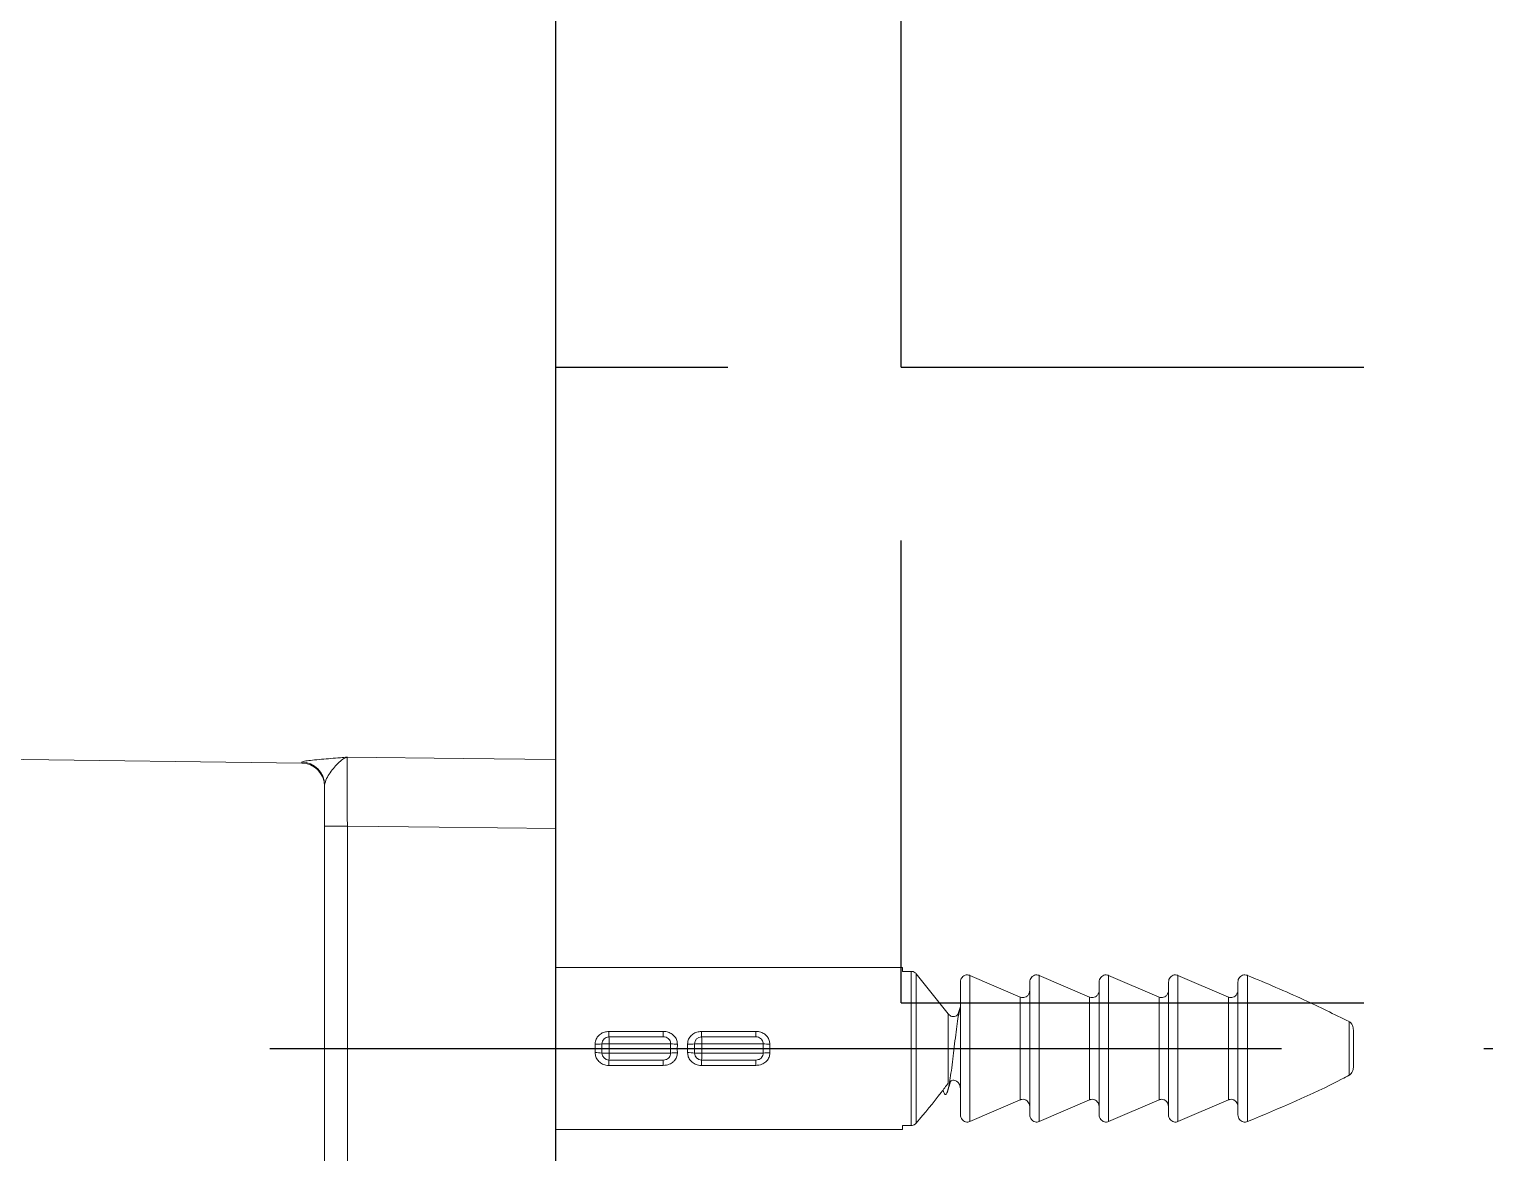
# Model space of a CAD drawing. Extents: x 3627 to 4221, y 1255 to 1675.
# Drawn here: x 4045.36 to 4058.02, y 1371.02 to 1380.74 of the extents above; entities that cross this region are included whole.
import ezdxf

# ---------------------------------------------------------------- set-up
doc = ezdxf.new("R2010")
doc.units = 0
doc.header["$LTSCALE"] = 7
doc.header["$MEASUREMENT"] = 0
doc.linetypes.add('CENTER', pattern=[2, 1.25, -0.25, 0.25, -0.25])
doc.layers.get('0').update_dxf_attribs({"color": 2, "linetype": 'CONTINUOUS'})
doc.layers.add('HT', color=3, linetype='CONTINUOUS')

msp = doc.modelspace()

# ---------------------------------------------------------------- linework, layer by layer
at = {"color": 7, "linetype": 'Continuous', "lineweight": 15}
for p, q in [((4049.914, 1374.419), (4049.914, 1396.36)), ((4033.026, 1374.581), (4047.717, 1374.389)), ((4047.717, 1374.389), (4047.717, 1374.398)), ((4047.914, 1373.844), (4048.112, 1373.844)), ((4047.914, 1370.784), (4047.914, 1373.844)), ((4048.112, 1373.844), (4048.112, 1370.784)), ((4049.914, 1373.822), (4049.914, 1370.76)), ((4052.914, 1372.62), (4049.914, 1372.62)), ((4052.914, 1372.62), (4052.914, 1372.587)), ((4052.914, 1372.587), (4052.987, 1372.587)), ((4052.987, 1371.253), (4052.987, 1372.587)), ((4053.032, 1372.566), (4053.032, 1371.274)), ((4053.032, 1372.566), (4053.309, 1372.22)), ((4053.414, 1371.347), (4053.414, 1372.493)), ((4053.496, 1372.552), (4053.496, 1371.288)), ((4053.496, 1372.552), (4053.932, 1372.365)), ((4054.014, 1371.347), (4054.014, 1372.493)), ((4054.096, 1372.552), (4054.096, 1371.288)), ((4054.096, 1372.552), (4054.532, 1372.365)), ((4054.614, 1371.347), (4054.614, 1372.493)), ((4054.696, 1372.552), (4054.696, 1371.288)), ((4054.696, 1372.552), (4055.132, 1372.365)), ((4055.214, 1371.347), (4055.214, 1372.493)), ((4055.296, 1372.552), (4055.296, 1371.288)), ((4055.296, 1372.552), (4055.732, 1372.365)), ((4055.814, 1371.347), (4055.814, 1372.493)), ((4055.896, 1372.552), (4055.896, 1371.288)), ((4053.932, 1371.476), (4053.932, 1372.365)), ((4054.532, 1371.476), (4054.532, 1372.365)), ((4055.132, 1371.476), (4055.132, 1372.365)), ((4055.732, 1371.476), (4055.732, 1372.365)), ((4053.309, 1371.62), (4053.309, 1372.22)), ((4053.414, 1372.284), (4053.393, 1372.214)), ((4056.776, 1371.688), (4056.776, 1372.152)), ((4050.254, 1371.883), (4050.254, 1371.957)), ((4050.377, 1371.96), (4050.314, 1371.96)), ((4050.314, 1371.88), (4050.314, 1371.96)), ((4050.374, 1372.02), (4050.374, 1372.067)), ((4050.374, 1372.067), (4050.844, 1372.067)), ((4050.377, 1371.96), (4050.377, 1371.88)), ((4050.844, 1372.02), (4050.844, 1372.067)), ((4051.054, 1371.883), (4051.054, 1371.957)), ((4051.177, 1371.96), (4051.114, 1371.96)), ((4051.114, 1371.88), (4051.114, 1371.96)), ((4051.174, 1372.02), (4051.174, 1372.067)), ((4051.174, 1372.067), (4051.644, 1372.067)), ((4051.177, 1371.96), (4051.177, 1371.88)), ((4051.644, 1372.02), (4051.644, 1372.067)), ((4056.814, 1372.068), (4056.814, 1371.772)), ((4050.314, 1371.88), (4050.377, 1371.88)), ((4051.114, 1371.88), (4051.177, 1371.88)), ((4050.374, 1371.773), (4050.374, 1371.82)), ((4050.844, 1371.773), (4050.374, 1371.773)), ((4050.844, 1371.773), (4050.844, 1371.82)), ((4051.174, 1371.773), (4051.174, 1371.82)), ((4051.644, 1371.773), (4051.174, 1371.773)), ((4051.644, 1371.773), (4051.644, 1371.82)), ((4053.932, 1371.476), (4053.496, 1371.288)), ((4054.532, 1371.476), (4054.096, 1371.288)), ((4055.132, 1371.476), (4054.696, 1371.288)), ((4055.732, 1371.476), (4055.296, 1371.288)), ((4049.914, 1371.22), (4052.914, 1371.22)), ((4052.987, 1371.253), (4052.914, 1371.253)), ((4052.914, 1371.253), (4052.914, 1371.22))]:
    msp.add_line(p, q, dxfattribs=at)
at = {"color": 1, "linetype": 'CENTER'}
msp.add_line((4047.44, 1371.92), (4058.018, 1371.92), dxfattribs=at)
at = {"color": 7, "linetype": 'Continuous', "lineweight": 15, "flags": 128}
for points in [[(4048.112, 1374.441), (4049.114, 1374.429), (4049.914, 1374.419)], [(4049.914, 1373.822), (4048.907, 1373.834), (4048.112, 1373.844)]]:
    msp.add_lwpolyline(points, dxfattribs=at)
at = {"color": 7, "linetype": 'Continuous', "lineweight": 15}
for centre, radius, start, end in [((4047.714, 1374.198), 0.2, 0.0243, 89.2743), ((4047.714, 1374.189), 0.2, 0, 89.25), ((4050.269, 1372.244), 0.288, 267.02, 279.0049), ((4050.374, 1371.96), 0.06, 90, 180), ((4050.091, 1371.975), 0.286, 357.0073, 9.0459), ((4050.964, 1372.444), 0.487, 263.466, 270.2682), ((4051.069, 1372.244), 0.288, 267.02, 279.0049), ((4051.174, 1371.96), 0.06, 90, 180), ((4050.891, 1371.975), 0.287, 357.0083, 9.0421), ((4051.764, 1372.444), 0.487, 263.4658, 270.2683), ((4050.269, 1371.596), 0.288, 80.9929, 92.9823), ((4050.374, 1371.88), 0.06, 180, 270), ((4050.091, 1371.865), 0.286, 350.9537, 2.993), ((4050.963, 1371.397), 0.486, 89.7261, 96.5398), ((4051.069, 1371.596), 0.288, 80.9929, 92.9823), ((4051.174, 1371.88), 0.06, 180, 270), ((4050.891, 1371.865), 0.287, 350.9575, 2.992), ((4051.763, 1371.397), 0.486, 89.7259, 96.54)]:
    msp.add_arc(centre, radius, start, end, dxfattribs=at)
for points, knots in [([(4047.717, 1374.398), (4047.725, 1374.401), (4047.744, 1374.408), (4047.878, 1374.422), (4048.013, 1374.432), (4048.091, 1374.439), (4048.111, 1374.441), (4048.112, 1374.441)], [0, 0, 0, 0, 0.251626, 0.590816, 0.894685, 0.997748, 1, 1, 1, 1]), ([(4047.914, 1374.198), (4047.919, 1374.217), (4047.931, 1374.267), (4048.003, 1374.362), (4048.064, 1374.422), (4048.101, 1374.438), (4048.111, 1374.44), (4048.112, 1374.441)], [0, 0, 0, 0, 0.197619, 0.524811, 0.872531, 0.996984, 1, 1, 1, 1]), ([(4048.112, 1374.441), (4048.111, 1374.437), (4048.111, 1374.425), (4048.111, 1374.362), (4048.111, 1374.226), (4048.111, 1374.046), (4048.111, 1373.911), (4048.112, 1373.844)], [0, 0, 0, 0, 0.081689, 0.311258, 0.540824, 0.770409, 1, 1, 1, 1]), ([(4049.914, 1374.419), (4049.914, 1374.406), (4049.914, 1374.378), (4049.914, 1374.257), (4049.914, 1374.091), (4049.914, 1373.937), (4049.914, 1373.846), (4049.914, 1373.822)], [0, 0, 0, 0, 0.229876, 0.459752, 0.689609, 0.919463, 1, 1, 1, 1]), ([(4047.914, 1373.844), (4047.914, 1373.934), (4047.914, 1374.057), (4047.914, 1374.169), (4047.914, 1374.198)], [0, 0, 0, 0, 0.733684, 1, 1, 1, 1]), ([(4052.987, 1372.587), (4052.99, 1372.587), (4052.996, 1372.587), (4053.008, 1372.584), (4053.021, 1372.577), (4053.029, 1372.569), (4053.032, 1372.566)], [0, 0, 0, 0, 0.143046, 0.352995, 0.744785, 1, 1, 1, 1]), ([(4053.414, 1372.493), (4053.415, 1372.501), (4053.416, 1372.516), (4053.427, 1372.535), (4053.444, 1372.55), (4053.461, 1372.556), (4053.478, 1372.557), (4053.489, 1372.555), (4053.496, 1372.553), (4053.496, 1372.552)], [0, 0, 0, 0, 0.183484, 0.373194, 0.554241, 0.724894, 0.820728, 0.983014, 1, 1, 1, 1]), ([(4054.014, 1372.493), (4054.015, 1372.501), (4054.016, 1372.516), (4054.027, 1372.535), (4054.044, 1372.55), (4054.061, 1372.556), (4054.078, 1372.557), (4054.089, 1372.555), (4054.096, 1372.553), (4054.096, 1372.552)], [0, 0, 0, 0, 0.183485, 0.37319, 0.554238, 0.724893, 0.820727, 0.983014, 1, 1, 1, 1]), ([(4054.614, 1372.493), (4054.615, 1372.501), (4054.616, 1372.516), (4054.627, 1372.535), (4054.644, 1372.55), (4054.661, 1372.556), (4054.678, 1372.557), (4054.689, 1372.555), (4054.696, 1372.553), (4054.696, 1372.552)], [0, 0, 0, 0, 0.1834855, 0.3731909, 0.5542486, 0.7248916, 0.8207256, 0.9830251, 1, 1, 1, 1]), ([(4055.214, 1372.493), (4055.215, 1372.501), (4055.216, 1372.516), (4055.227, 1372.535), (4055.244, 1372.55), (4055.261, 1372.556), (4055.278, 1372.557), (4055.289, 1372.555), (4055.296, 1372.553), (4055.296, 1372.552)], [0, 0, 0, 0, 0.183483, 0.373187, 0.554242, 0.724883, 0.820716, 0.983014, 1, 1, 1, 1]), ([(4055.814, 1372.493), (4055.815, 1372.501), (4055.816, 1372.516), (4055.827, 1372.535), (4055.844, 1372.55), (4055.861, 1372.556), (4055.878, 1372.557), (4055.889, 1372.555), (4055.896, 1372.553), (4055.896, 1372.552)], [0, 0, 0, 0, 0.183484, 0.373194, 0.554241, 0.724882, 0.820715, 0.983014, 1, 1, 1, 1]), ([(4055.896, 1372.552), (4056.06, 1372.484), (4056.358, 1372.359), (4056.647, 1372.216), (4056.776, 1372.152)], [0, 0, 0, 0, 0.551068, 1, 1, 1, 1]), ([(4054.014, 1372.426), (4054.014, 1372.422), (4054.013, 1372.41), (4054.007, 1372.391), (4053.992, 1372.373), (4053.973, 1372.362), (4053.952, 1372.359), (4053.939, 1372.362), (4053.933, 1372.364), (4053.932, 1372.365)], [0, 0, 0, 0, 0.097277, 0.292659, 0.486372, 0.66665, 0.828894, 0.980055, 1, 1, 1, 1]), ([(4054.614, 1372.426), (4054.614, 1372.422), (4054.613, 1372.41), (4054.607, 1372.391), (4054.592, 1372.373), (4054.573, 1372.362), (4054.552, 1372.359), (4054.539, 1372.362), (4054.533, 1372.364), (4054.532, 1372.365)], [0, 0, 0, 0, 0.097276, 0.292661, 0.486373, 0.666651, 0.828895, 0.980055, 1, 1, 1, 1]), ([(4055.214, 1372.426), (4055.214, 1372.422), (4055.213, 1372.41), (4055.207, 1372.391), (4055.192, 1372.373), (4055.173, 1372.362), (4055.152, 1372.359), (4055.139, 1372.362), (4055.133, 1372.364), (4055.132, 1372.365)], [0, 0, 0, 0, 0.097277, 0.292665, 0.486379, 0.666659, 0.828904, 0.980066, 1, 1, 1, 1]), ([(4055.814, 1372.426), (4055.814, 1372.422), (4055.813, 1372.41), (4055.807, 1372.391), (4055.792, 1372.373), (4055.773, 1372.362), (4055.752, 1372.359), (4055.739, 1372.362), (4055.733, 1372.364), (4055.732, 1372.365)], [0, 0, 0, 0, 0.097277, 0.292664, 0.48637, 0.66666, 0.828905, 0.980055, 1, 1, 1, 1]), ([(4053.265, 1371.557), (4053.269, 1371.545), (4053.277, 1371.521), (4053.289, 1371.517), (4053.301, 1371.54), (4053.315, 1371.589), (4053.326, 1371.662), (4053.339, 1371.752), (4053.352, 1371.853), (4053.364, 1371.96), (4053.377, 1372.064), (4053.39, 1372.157), (4053.402, 1372.234), (4053.41, 1372.267), (4053.414, 1372.283)], [0, 0, 0, 0, 0.079782, 0.162789, 0.247255, 0.33222, 0.415205, 0.499716, 0.584656, 0.667622, 0.752178, 0.837091, 0.92004, 1, 1, 1, 1]), ([(4053.393, 1372.214), (4053.389, 1372.21), (4053.381, 1372.202), (4053.364, 1372.195), (4053.347, 1372.195), (4053.331, 1372.2), (4053.318, 1372.209), (4053.312, 1372.217), (4053.309, 1372.22)], [0, 0, 0, 0, 0.181445, 0.35783, 0.534816, 0.698676, 0.872729, 1, 1, 1, 1]), ([(4053.414, 1372.268), (4053.414, 1372.267), (4053.414, 1372.259), (4053.412, 1372.251), (4053.41, 1372.243)], [0, 0, 0, 0, 0.062483, 1, 1, 1, 1]), ([(4056.776, 1372.152), (4056.777, 1372.152), (4056.783, 1372.149), (4056.789, 1372.144), (4056.8, 1372.131), (4056.812, 1372.107), (4056.813, 1372.082), (4056.814, 1372.068)], [0, 0, 0, 0, 0.025599, 0.195075, 0.247247, 0.564919, 1, 1, 1, 1]), ([(4050.254, 1371.957), (4050.255, 1371.966), (4050.256, 1371.987), (4050.272, 1372.018), (4050.299, 1372.046), (4050.335, 1372.064), (4050.361, 1372.066), (4050.374, 1372.067)], [0, 0, 0, 0, 0.14195, 0.352463, 0.565361, 0.78089, 1, 1, 1, 1]), ([(4050.374, 1372.02), (4050.457, 1372.02), (4050.594, 1372.02), (4050.745, 1372.02), (4050.818, 1372.02), (4050.838, 1372.02), (4050.844, 1372.02)], [0, 0, 0, 0, 0.472067, 0.778734, 0.931402, 1, 1, 1, 1]), ([(4050.908, 1371.96), (4050.907, 1371.96), (4050.899, 1371.96), (4050.868, 1371.96), (4050.78, 1371.96), (4050.645, 1371.96), (4050.501, 1371.96), (4050.413, 1371.96), (4050.377, 1371.96)], [0, 0, 0, 0, 0.0208469, 0.1255426, 0.2841135, 0.573057, 0.828417, 1, 1, 1, 1]), ([(4050.844, 1372.067), (4050.845, 1372.067), (4050.859, 1372.067), (4050.887, 1372.063), (4050.921, 1372.046), (4050.947, 1372.021), (4050.963, 1371.991), (4050.965, 1371.968), (4050.966, 1371.957)], [0, 0, 0, 0, 0.016899, 0.235371, 0.450772, 0.624179, 0.828072, 1, 1, 1, 1]), ([(4050.908, 1371.96), (4050.908, 1371.966), (4050.907, 1371.978), (4050.899, 1371.995), (4050.886, 1372.009), (4050.867, 1372.019), (4050.852, 1372.02), (4050.844, 1372.02)], [0, 0, 0, 0, 0.173027, 0.375117, 0.543603, 0.752592, 1, 1, 1, 1]), ([(4050.908, 1371.88), (4050.908, 1371.886), (4050.908, 1371.913), (4050.908, 1371.94), (4050.908, 1371.96)], [0, 0, 0, 0, 0.2343233, 1, 1, 1, 1]), ([(4050.966, 1371.957), (4050.966, 1371.938), (4050.965, 1371.914), (4050.966, 1371.889), (4050.966, 1371.883)], [0, 0, 0, 0, 0.7656131, 1, 1, 1, 1]), ([(4051.054, 1371.957), (4051.055, 1371.966), (4051.056, 1371.987), (4051.072, 1372.018), (4051.099, 1372.046), (4051.135, 1372.064), (4051.161, 1372.066), (4051.174, 1372.067)], [0, 0, 0, 0, 0.14195, 0.352463, 0.565361, 0.78089, 1, 1, 1, 1]), ([(4051.174, 1372.02), (4051.257, 1372.02), (4051.394, 1372.02), (4051.545, 1372.02), (4051.618, 1372.02), (4051.638, 1372.02), (4051.644, 1372.02)], [0, 0, 0, 0, 0.472067, 0.778734, 0.931402, 1, 1, 1, 1]), ([(4051.708, 1371.96), (4051.707, 1371.96), (4051.699, 1371.96), (4051.668, 1371.96), (4051.58, 1371.96), (4051.445, 1371.96), (4051.301, 1371.96), (4051.213, 1371.96), (4051.177, 1371.96)], [0, 0, 0, 0, 0.020847, 0.125544, 0.284114, 0.573055, 0.828415, 1, 1, 1, 1]), ([(4051.644, 1372.067), (4051.645, 1372.067), (4051.659, 1372.067), (4051.687, 1372.063), (4051.721, 1372.046), (4051.747, 1372.021), (4051.763, 1371.991), (4051.765, 1371.968), (4051.766, 1371.957)], [0, 0, 0, 0, 0.016899, 0.235371, 0.450772, 0.624179, 0.828072, 1, 1, 1, 1]), ([(4051.708, 1371.96), (4051.708, 1371.966), (4051.707, 1371.978), (4051.699, 1371.995), (4051.686, 1372.009), (4051.667, 1372.019), (4051.652, 1372.02), (4051.644, 1372.02)], [0, 0, 0, 0, 0.173027, 0.375117, 0.543603, 0.752592, 1, 1, 1, 1]), ([(4051.708, 1371.88), (4051.708, 1371.886), (4051.708, 1371.913), (4051.708, 1371.94), (4051.708, 1371.96)], [0, 0, 0, 0, 0.2343233, 1, 1, 1, 1]), ([(4051.766, 1371.957), (4051.766, 1371.938), (4051.765, 1371.914), (4051.766, 1371.889), (4051.766, 1371.883)], [0, 0, 0, 0, 0.7656131, 1, 1, 1, 1]), ([(4050.374, 1371.773), (4050.365, 1371.773), (4050.343, 1371.775), (4050.31, 1371.788), (4050.279, 1371.813), (4050.258, 1371.846), (4050.256, 1371.871), (4050.254, 1371.883)], [0, 0, 0, 0, 0.145418, 0.367998, 0.585087, 0.794334, 1, 1, 1, 1]), ([(4050.377, 1371.88), (4050.498, 1371.88), (4050.647, 1371.88), (4050.805, 1371.88), (4050.865, 1371.88), (4050.897, 1371.88), (4050.906, 1371.88), (4050.908, 1371.88)], [0, 0, 0, 0, 0.578109, 0.718749, 0.871641, 0.963901, 1, 1, 1, 1]), ([(4050.966, 1371.883), (4050.966, 1371.882), (4050.966, 1371.869), (4050.961, 1371.843), (4050.945, 1371.818), (4050.924, 1371.797), (4050.894, 1371.778), (4050.862, 1371.775), (4050.844, 1371.773)], [0, 0, 0, 0, 0.0174546, 0.2174973, 0.4212862, 0.4853335, 0.7105955, 1, 1, 1, 1]), ([(4050.844, 1371.82), (4050.845, 1371.82), (4050.852, 1371.82), (4050.862, 1371.822), (4050.877, 1371.827), (4050.887, 1371.833), (4050.898, 1371.845), (4050.906, 1371.859), (4050.908, 1371.873), (4050.908, 1371.88)], [0, 0, 0, 0, 0.027446, 0.231127, 0.301702, 0.519152, 0.581335, 0.782024, 1, 1, 1, 1]), ([(4051.174, 1371.773), (4051.165, 1371.773), (4051.143, 1371.775), (4051.11, 1371.788), (4051.079, 1371.813), (4051.058, 1371.846), (4051.056, 1371.871), (4051.054, 1371.883)], [0, 0, 0, 0, 0.1454173, 0.3680045, 0.5850862, 0.7943363, 1, 1, 1, 1]), ([(4051.177, 1371.88), (4051.298, 1371.88), (4051.447, 1371.88), (4051.605, 1371.88), (4051.665, 1371.88), (4051.697, 1371.88), (4051.706, 1371.88), (4051.708, 1371.88)], [0, 0, 0, 0, 0.5781096, 0.7187492, 0.8716413, 0.9639009, 1, 1, 1, 1]), ([(4051.766, 1371.883), (4051.766, 1371.882), (4051.766, 1371.869), (4051.761, 1371.843), (4051.745, 1371.818), (4051.724, 1371.797), (4051.694, 1371.778), (4051.662, 1371.775), (4051.644, 1371.773)], [0, 0, 0, 0, 0.017455, 0.217496, 0.421285, 0.485333, 0.710595, 1, 1, 1, 1]), ([(4051.644, 1371.82), (4051.645, 1371.82), (4051.652, 1371.82), (4051.662, 1371.822), (4051.677, 1371.827), (4051.687, 1371.833), (4051.698, 1371.845), (4051.706, 1371.859), (4051.708, 1371.873), (4051.708, 1371.88)], [0, 0, 0, 0, 0.027446, 0.231127, 0.301702, 0.519152, 0.581335, 0.782024, 1, 1, 1, 1]), ([(4050.844, 1371.82), (4050.838, 1371.82), (4050.818, 1371.82), (4050.768, 1371.82), (4050.626, 1371.82), (4050.487, 1371.82), (4050.374, 1371.82)], [0, 0, 0, 0, 0.070858, 0.217958, 0.3643, 1, 1, 1, 1]), ([(4051.644, 1371.82), (4051.638, 1371.82), (4051.618, 1371.82), (4051.568, 1371.82), (4051.426, 1371.82), (4051.287, 1371.82), (4051.174, 1371.82)], [0, 0, 0, 0, 0.070858, 0.217958, 0.3643, 1, 1, 1, 1]), ([(4056.814, 1371.772), (4056.814, 1371.766), (4056.814, 1371.749), (4056.808, 1371.725), (4056.796, 1371.704), (4056.785, 1371.693), (4056.778, 1371.689), (4056.776, 1371.688)], [0, 0, 0, 0, 0.1769836, 0.5228004, 0.7532848, 0.9493566, 1, 1, 1, 1]), ([(4053.309, 1371.62), (4053.289, 1371.593), (4053.201, 1371.475), (4053.106, 1371.362), (4053.032, 1371.274)], [0, 0, 0, 0, 0.226026, 1, 1, 1, 1]), ([(4053.303, 1371.55), (4053.312, 1371.579), (4053.32, 1371.608), (4053.33, 1371.637), (4053.33, 1371.638)], [0, 0, 0, 0, 0.973832, 1, 1, 1, 1]), ([(4053.33, 1371.638), (4053.333, 1371.64), (4053.342, 1371.645), (4053.358, 1371.646), (4053.373, 1371.642), (4053.388, 1371.633), (4053.401, 1371.619), (4053.412, 1371.597), (4053.413, 1371.581), (4053.414, 1371.572)], [0, 0, 0, 0, 0.0900015, 0.2289994, 0.3539169, 0.4464123, 0.6258514, 0.8043418, 1, 1, 1, 1]), ([(4056.776, 1371.688), (4056.756, 1371.677), (4056.472, 1371.526), (4056.174, 1371.403), (4055.896, 1371.288)], [0, 0, 0, 0, 0.070194, 1, 1, 1, 1]), ([(4053.932, 1371.476), (4053.934, 1371.476), (4053.941, 1371.479), (4053.956, 1371.481), (4053.971, 1371.478), (4053.986, 1371.471), (4053.999, 1371.46), (4054.01, 1371.441), (4054.014, 1371.425), (4054.014, 1371.416), (4054.014, 1371.415)], [0, 0, 0, 0, 0.045827, 0.207773, 0.358759, 0.427516, 0.601576, 0.775159, 0.961118, 1, 1, 1, 1]), ([(4054.532, 1371.476), (4054.534, 1371.476), (4054.541, 1371.479), (4054.556, 1371.481), (4054.571, 1371.478), (4054.586, 1371.471), (4054.599, 1371.46), (4054.61, 1371.441), (4054.614, 1371.425), (4054.614, 1371.416), (4054.614, 1371.415)], [0, 0, 0, 0, 0.045827, 0.207773, 0.358758, 0.427514, 0.601573, 0.775162, 0.961118, 1, 1, 1, 1]), ([(4055.132, 1371.476), (4055.134, 1371.476), (4055.141, 1371.479), (4055.156, 1371.481), (4055.171, 1371.478), (4055.186, 1371.471), (4055.199, 1371.46), (4055.21, 1371.441), (4055.214, 1371.425), (4055.214, 1371.416), (4055.214, 1371.415)], [0, 0, 0, 0, 0.045816, 0.207762, 0.358749, 0.427505, 0.601575, 0.775159, 0.961118, 1, 1, 1, 1]), ([(4055.732, 1371.476), (4055.734, 1371.476), (4055.741, 1371.479), (4055.756, 1371.481), (4055.771, 1371.478), (4055.786, 1371.471), (4055.799, 1371.46), (4055.81, 1371.441), (4055.814, 1371.425), (4055.814, 1371.416), (4055.814, 1371.415)], [0, 0, 0, 0, 0.045827, 0.207762, 0.35876, 0.427506, 0.601575, 0.775159, 0.961118, 1, 1, 1, 1]), ([(4053.496, 1371.288), (4053.491, 1371.286), (4053.479, 1371.282), (4053.459, 1371.284), (4053.441, 1371.292), (4053.427, 1371.306), (4053.417, 1371.325), (4053.414, 1371.339), (4053.414, 1371.347), (4053.414, 1371.347)], [0, 0, 0, 0, 0.1525952, 0.3141694, 0.4743313, 0.63804, 0.809179, 0.9897386, 1, 1, 1, 1]), ([(4054.096, 1371.288), (4054.091, 1371.286), (4054.079, 1371.282), (4054.059, 1371.284), (4054.041, 1371.292), (4054.027, 1371.306), (4054.017, 1371.325), (4054.014, 1371.339), (4054.014, 1371.347), (4054.014, 1371.347)], [0, 0, 0, 0, 0.152595, 0.314169, 0.474331, 0.63804, 0.809179, 0.989739, 1, 1, 1, 1]), ([(4054.696, 1371.288), (4054.691, 1371.286), (4054.679, 1371.282), (4054.659, 1371.284), (4054.641, 1371.292), (4054.627, 1371.306), (4054.617, 1371.325), (4054.614, 1371.339), (4054.614, 1371.347), (4054.614, 1371.347)], [0, 0, 0, 0, 0.152595, 0.314169, 0.474331, 0.63804, 0.809179, 0.989739, 1, 1, 1, 1]), ([(4055.296, 1371.288), (4055.291, 1371.286), (4055.279, 1371.282), (4055.259, 1371.284), (4055.241, 1371.292), (4055.227, 1371.306), (4055.217, 1371.325), (4055.214, 1371.339), (4055.214, 1371.347), (4055.214, 1371.347)], [0, 0, 0, 0, 0.152606, 0.314167, 0.474339, 0.638046, 0.809178, 0.989739, 1, 1, 1, 1]), ([(4055.896, 1371.288), (4055.891, 1371.286), (4055.879, 1371.282), (4055.859, 1371.284), (4055.841, 1371.292), (4055.827, 1371.306), (4055.817, 1371.325), (4055.814, 1371.339), (4055.814, 1371.347), (4055.814, 1371.347)], [0, 0, 0, 0, 0.152606, 0.314167, 0.47434, 0.638048, 0.80918, 0.989739, 1, 1, 1, 1]), ([(4053.032, 1371.274), (4053.03, 1371.272), (4053.022, 1371.264), (4053.007, 1371.255), (4052.994, 1371.254), (4052.987, 1371.253)], [0, 0, 0, 0, 0.216515, 0.625651, 1, 1, 1, 1])]:
    msp.add_open_spline(points, degree=3, knots=knots, dxfattribs=at)
at = {"layer": 'HT', "ltscale": 0.5}
for p, q in [((4049.914, 1281.848), (4049.914, 1631.848)), ((4052.902, 1377.815), (4052.902, 1381.815)), ((4049.914, 1377.815), (4051.402, 1377.815)), ((4052.902, 1377.815), (4056.902, 1377.815)), ((4052.902, 1372.315), (4052.902, 1376.315)), ((4052.902, 1372.315), (4056.902, 1372.315))]:
    msp.add_line(p, q, dxfattribs=at)

doc.saveas('drawing.dxf')
